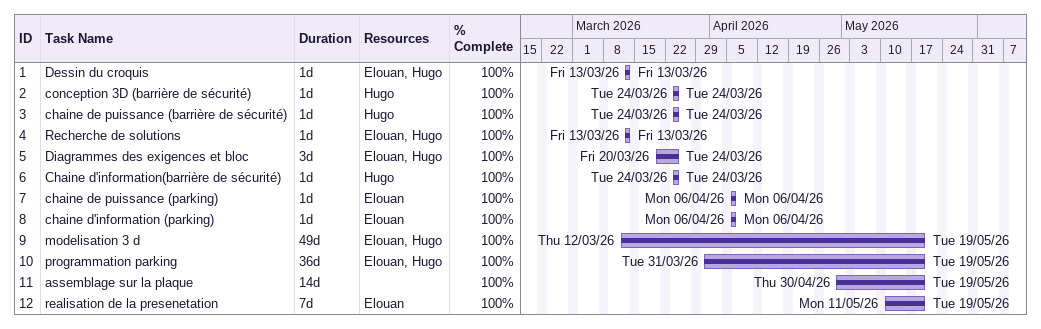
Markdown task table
| ID | Task | Duration | Start | Finish | Resources | % complete |
|---|---|---|---|---|---|---|
| 1 | Dessin du croquis | 1d | 2026-03-13 | 2026-03-13 | Elouan, Hugo | 100 |
| 2 | conception 3D (barrière de sécurité) | 1d | 2026-03-24 | 2026-03-24 | Hugo | 100 |
| 3 | chaine de puissance (barrière de sécurité) | 1d | 2026-03-24 | 2026-03-24 | Hugo | 100 |
| 4 | Recherche de solutions | 1d | 2026-03-13 | 2026-03-13 | Elouan, Hugo | 100 |
| 5 | Diagrammes des exigences et bloc | 3d | 2026-03-20 | 2026-03-24 | Elouan, Hugo | 100 |
| 6 | Chaine d'information(barrière de sécurité) | 1d | 2026-03-24 | 2026-03-24 | Hugo | 100 |
| 7 | chaine de puissance (parking) | 1d | 2026-04-06 | 2026-04-06 | Elouan | 100 |
| 8 | chaine d'information (parking) | 1d | 2026-04-06 | 2026-04-06 | Elouan | 100 |
| 9 | modelisation 3 d | 49d | 2026-03-12 | 2026-05-19 | Elouan, Hugo | 100 |
| 10 | programmation parking | 36d | 2026-03-31 | 2026-05-19 | Elouan, Hugo | 100 |
| 11 | assemblage sur la plaque | 14d | 2026-04-30 | 2026-05-19 |  | 100 |
| 12 | realisation de la presenetation | 7d | 2026-05-11 | 2026-05-19 | Elouan | 100 |
